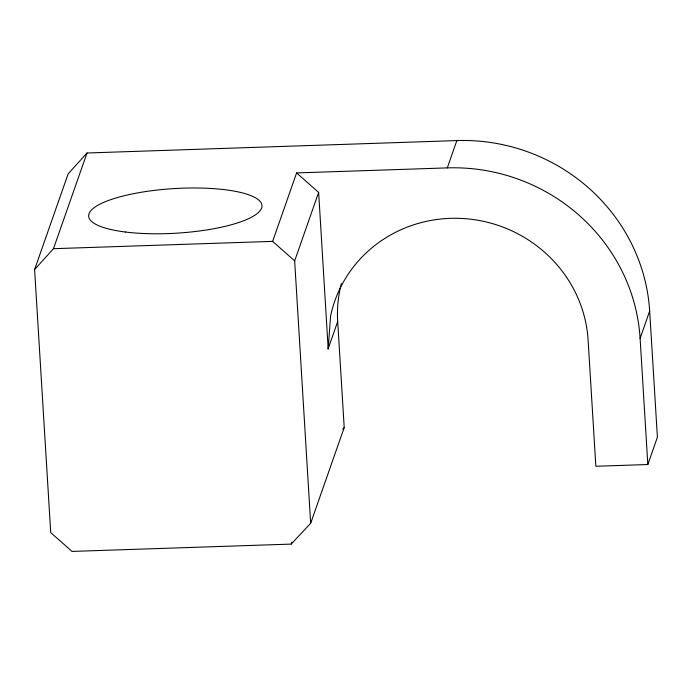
<?xml version="1.0" encoding="UTF-8"?>
<svg xmlns="http://www.w3.org/2000/svg" width="692" height="692" viewBox="0 0 692 692"><rect width="100%" height="100%" fill="white"/><g stroke="black" fill="none" stroke-linecap="round" stroke-linejoin="round"><path stroke-width="1.04" d="M328.198 349.123L330.568 316.028A130.771 125.641 19.3 0 1 467.429 218.854A130.771 125.641 19.3 0 1 588.113 340.127L595.847 466.261L647.833 464.522L657.4 437.214L649.667 311.08A183.077 175.898 19.3 0 0 456.858 140.58L87.01 153.001L68.145 173.856L34.6 269.551L50.724 532.589L72.02 551.42L291.185 544.094L310.665 523.308L344.209 427.561L337.696 321.512A130.771 125.641 19.3 0 1 341.338 283.59M34.6 269.551L53.466 248.696L87.01 153.001M310.665 523.308L294.662 260.858L272.631 241.37L296.608 172.922L447.3 167.888A183.077 175.898 19.3 0 1 640.109 338.388L647.833 464.522M294.662 260.858L318.64 192.411L296.608 172.922M328.138 348.82L337.696 321.512M291.185 544.094L291.903 542.052M447.3 167.888L456.858 140.58M640.109 338.388L649.667 311.08M342.765 429.101L344.209 427.561M53.466 248.696L272.631 241.37M318.64 192.411L328.164 348.508M125.269 232.002A86.829 22.326 -3.5 0 0 261.628 207.998A86.829 22.326 -3.5 0 0 139.049 192.644A86.829 22.326 -3.5 0 0 125.269 232.002"/></g></svg>
